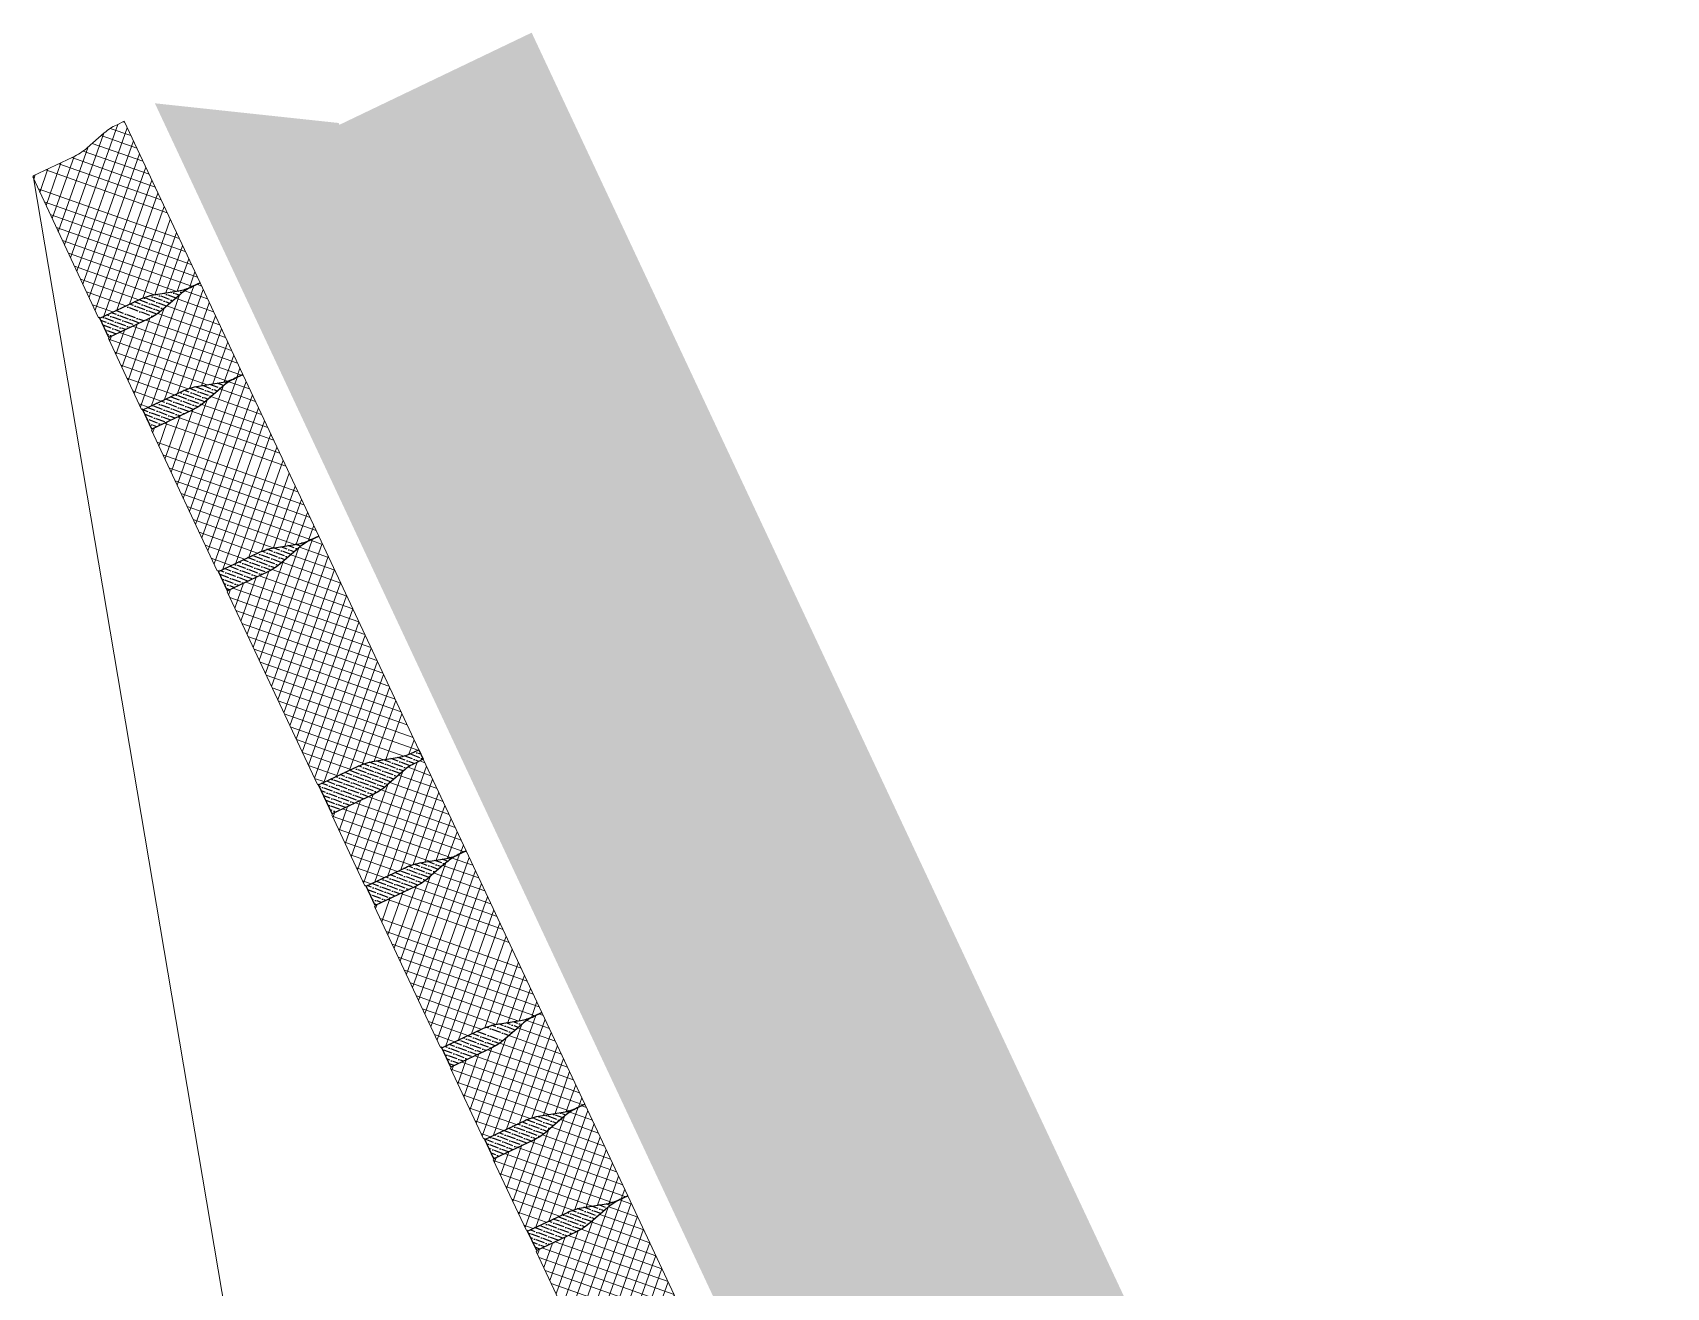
# Model space of a CAD drawing. Header units: metres. Extents: x 678805 to 1359287, y 2747329 to 5497370.
# Drawn here: x 679487.614 to 679489.146, y 2747427.622 to 2747428.8 of the extents above; entities that cross this region are included whole.
import ezdxf

# ---------------------------------------------------------------- set-up
doc = ezdxf.new("R2010")
doc.units = ezdxf.units.M
doc.layers.add('02-L-Waterfeatures 01', color=7, linetype='Continuous', true_color=0x4da6ff)
doc.layers.add('XREF_MON_WATERFEATURE$0$EIT_3 TR sorra', color=7, linetype='Continuous', true_color=0xd8ceb0)
doc.layers.add('XREF_MON_WATERFEATURE$0$-aux', color=50, linetype='Continuous', plot=False)
doc.layers.add('XREF_MON_WATERFEATURE$0$02-L-projecció 2', color=7, linetype='Continuous', lineweight=5, true_color=0x636363)
doc.layers.add('XREF_MON_WATERFEATURE$0$3-TR tot_u', color=7, linetype='Continuous', lineweight=5, true_color=0x787878)
for name, color, linetype, lineweight in [('XREF_MON_WATERFEATURE$0$02-L-seccionat', 6, 'Continuous', 5), ('XREF_MON_WATERFEATURE$0$3-TR Formigó', 252, 'Continuous', 0), ('XREF_MON_WATERFEATURE$0$3-TR Tot-u', 37, 'Continuous', 0)]:
    doc.layers.add(name, color=color, linetype=linetype, lineweight=lineweight)
pattern_1 = [(43.98579928964266, (44.02144835051149, -23.48190823337063), (0.001927275125572215, 0.006603891924043957), [0.008532812500000068, -0.001706562500000014, 0, -0.001706562500000014])]

# ---------------------------------------------------------------- blocks, each defined once
blk = doc.blocks.new('XREF_MON_WATERFEATURE$0$Font')
at = {"layer": 'XREF_MON_WATERFEATURE$0$3-TR Formigó'}
h = blk.add_hatch(dxfattribs=at)
h.set_pattern_fill('ANSI37', color=256, scale=0.002999999999999998, angle=-18.27580023555105, style=0)
h.set_pattern_definition([(45.00024237466998, (-36.21311364881694, 26.42649158556014), (-0.00673522058219375, 0.00673516359928945), []), (135.0002423746699, (-36.21311364881694, 26.42649158556014), (-0.00673516359928945, -0.00673522058219375), [])])
edge = h.paths.add_edge_path()
edge.add_line((7.34102054592222, -4.737128460546955), (7.341084415558726, -4.72893293085508))
edge.add_arc((7.292668329551816, -4.728555617388338), 0.04841755533427274, 359.5534951418729, 375.5525142682619)
edge.add_line((7.339313081931323, -4.715573830995709), (7.33352824440226, -4.694788383785635))
edge.add_arc((7.388580493628979, -4.67946669459343), 0.05714459188196982, 179.5534922650938, 195.5525113913763, ccw=False)
edge.add_line((7.331437637098134, -4.6790213692002), (7.331758121494204, -4.637897343374789))
edge.add_line((7.331758121959865, -4.637897343607619), (7.330960939638317, -4.637891131686047))
edge.add_line((7.330960939638317, -4.637891131453216), (7.330967518035322, -4.637047081720084))
edge.add_line((7.330967517569661, -4.637047081720084), (7.131402128376067, -4.635491841938347))
edge.add_line((7.131402129307389, -4.635491841938347), (7.131395550444722, -4.636335892602801))
edge.add_line((7.131395549979061, -4.636335892602801), (7.130598369985819, -4.6363296774216))
edge.add_line((7.130598369520158, -4.6363296774216), (7.130277884658426, -4.677453704178333))
edge.add_arc((7.073135022073984, -4.677008385304362), 0.05714459781178616, 343.55447923422247, 359.553498360505, ccw=False)
edge.add_line((7.12794179841876, -4.693186222575605), (7.121833716519177, -4.713878990616649))
edge.add_arc((7.168270470574498, -4.727586168330163), 0.04841754739787506, 163.5544803788848, 179.5534995052736)
edge.add_line((7.119854392949492, -4.727208858821541), (7.119790523778647, -4.735404389444739))
edge.add_line((7.119790523778647, -4.735404389444739), (7.341020544990897, -4.737128460314125))
h = blk.add_hatch(dxfattribs=at)
h.set_pattern_fill('ANSI37', color=256, scale=0.002999999999999998, angle=-18.27580023555105, style=0)
h.set_pattern_definition([(45.00024237466998, (-35.79196347109973, 26.42321657715365), (-0.00673522058219375, 0.00673516359928945), []), (135.0002423746699, (-35.79196347109973, 26.42321657715365), (-0.00673516359928945, -0.00673522058219375), [])])
edge = h.paths.add_edge_path()
edge.add_line((7.435980745591223, -4.737868496682495), (7.43604461569339, -4.729672966524959))
edge.add_arc((7.387628521770239, -4.729295655386522), 0.04841756406681363, 359.5534977660194, 375.5525168924083)
edge.add_line((7.434273282065988, -4.71631386433728), (7.428488444536924, -4.695528418058529))
edge.add_arc((7.483540694694966, -4.680206728167832), 0.05714459188196982, 179.5534922650938, 195.5525113913763, ccw=False)
edge.add_line((7.426397838164121, -4.679761403240263), (7.42671832209453, -4.638637379277498))
edge.add_line((7.42671832209453, -4.638637379277498), (7.425921140704304, -4.638631165958941))
edge.add_line((7.425921140238643, -4.638631165958941), (7.42592771910131, -4.637787114828825))
edge.add_line((7.425927718635648, -4.637787114828825), (7.352632149588317, -4.637215914670378))
edge.add_line((7.352632150519639, -4.637215915136039), (7.352625572122633, -4.638059966266155))
edge.add_line((7.352625571656972, -4.638059965800494), (7.351828390732408, -4.638053748756647))
edge.add_line((7.351828390266746, -4.638053748756647), (7.351507905870676, -4.679177777376026))
edge.add_arc((7.294365055859089, -4.678732458502054), 0.05714458598165183, 343.55447916882184, 359.55349829510425, ccw=False)
edge.add_line((7.349171819165349, -4.694910292513669), (7.343063737265766, -4.715603061951697))
edge.add_arc((7.389500495512038, -4.729310245253146), 0.04841755144490697, 163.5544750853557, 179.5534942117447)
edge.add_line((7.34108441369608, -4.728932931087911), (7.341020545456558, -4.737128460314125))
edge.add_line((7.34102054592222, -4.737128460546955), (7.435980746522546, -4.737868496449664))
h = blk.add_hatch(dxfattribs=at)
h.set_pattern_fill('ANSI37', color=256, scale=0.002999999999999998, angle=-18.27580023555105, style=0)
h.set_pattern_definition([(45.00024237466998, (-35.69700327143073, 26.42247654125094), (-0.00673522058219375, 0.00673516359928945), []), (135.0002423746699, (-35.69700327143073, 26.42247654125094), (-0.00673516359928945, -0.00673522058219375), [])])
edge = h.paths.add_edge_path()
edge.add_line((7.530940945260227, -4.738608531653881), (7.531004815828055, -4.730413001962006))
edge.add_arc((7.482588721439242, -4.730035689193755), 0.04841756550544397, 359.5534955431151, 375.5525146695041)
edge.add_line((7.529233482666314, -4.717053899774328), (7.523448644671589, -4.6962684544269))
edge.add_arc((7.578500892035663, -4.680946763139218), 0.05714459044333953, 179.5534941485198, 195.5525132748022, ccw=False)
edge.add_line((7.521358037367463, -4.680501440074295), (7.521678521297872, -4.639377414714545))
edge.add_line((7.521678520832211, -4.639377414714545), (7.520881339907646, -4.639371201395988))
edge.add_line((7.520881340838969, -4.63937120186165), (7.520887919235975, -4.638527151197195))
edge.add_line((7.520887918770313, -4.638527150731534), (7.447592350188643, -4.637955949176103))
edge.add_line((7.447592350654304, -4.637955949176103), (7.447585772257298, -4.638800000306219))
edge.add_line((7.447585771325976, -4.638800000306219), (7.44678858993575, -4.638793784659356))
edge.add_line((7.446788590867072, -4.638793784659356), (7.446468106936663, -4.679917813744396))
edge.add_arc((7.389325260184705, -4.679472494404763), 0.05714458101690897, 343.5544784296674, 359.5534975559499, ccw=False)
edge.add_line((7.444132019765675, -4.695650327717885), (7.438023937866092, -4.716343097621575))
edge.add_arc((7.484460695646703, -4.730050280690193), 0.04841755144490697, 163.5544750853557, 179.5534942117447)
edge.add_line((7.436044613830745, -4.729672966524959), (7.435980746056885, -4.737868496216834))
edge.add_line((7.435980745591223, -4.737868496682495), (7.530940945260227, -4.738608532119542))
h = blk.add_hatch(dxfattribs=at)
h.set_pattern_fill('ANSI37', color=256, scale=0.002999999999999998, angle=-18.27580023555105, style=0)
h.set_pattern_definition([(45.00024237466998, (-35.43455702159554, 26.42042769864202), (-0.00673522058219375, 0.00673516359928945), []), (135.0002423746699, (-35.43455702159554, 26.42042769864202), (-0.00673516359928945, -0.00673522058219375), [])])
edge = h.paths.add_edge_path()
edge.add_line((7.698427022900432, -4.739913773024455), (7.698490890208632, -4.731718242866918))
edge.add_arc((7.650074799545109, -4.731340921949595), 0.0484175610887957, 359.5534862502583, 375.5525053766474)
edge.add_line((7.696719559375197, -4.718359141144902), (7.690934721147642, -4.697573694866151))
edge.add_arc((7.745986965019256, -4.682252005208284), 0.05714458701629668, 179.5534937580424, 195.5525128843249, ccw=False)
edge.add_line((7.688844113610685, -4.681806681677699), (7.689164597541094, -4.640682655852288))
edge.add_line((7.689164598006755, -4.640682655852288), (7.688367416616529, -4.640676441602409))
edge.add_line((7.688367416616529, -4.640676441602409), (7.688373994547874, -4.639832391869277))
edge.add_line((7.688373994547874, -4.639832391869277), (7.542552551720291, -4.638695986010134))
edge.add_line((7.54255255125463, -4.638695986010134), (7.542545974720269, -4.639540039468557))
edge.add_line((7.542545974254608, -4.639540039468557), (7.541748792864382, -4.639533821493387))
edge.add_line((7.541748793330044, -4.639533821260557), (7.541428308002651, -4.680657849414274))
edge.add_arc((7.484285455197096, -4.680212531238794), 0.05714458763656582, 343.55447941520646, 359.553498541489, ccw=False)
edge.add_line((7.539092221762985, -4.696390365250409), (7.532984140794724, -4.717083133291453))
edge.add_arc((7.579420897178352, -4.730790317989886), 0.04841755169064162, 163.5544731269835, 179.5534922533725)
edge.add_line((7.531004815362394, -4.730413002427667), (7.530940945725888, -4.738608532119542))
edge.add_line((7.530940945725888, -4.738608532119542), (7.698427022434771, -4.739913772791624))
h = blk.add_hatch(dxfattribs=at)
h.set_pattern_fill('ANSI37', color=256, scale=0.002999999999999998, angle=-18.27580023555105, style=0)
h.set_pattern_definition([(45.00024237466998, (-35.43455704813823, 26.42042413121089), (-0.00673522058219375, 0.00673516359928945), []), (135.0002423746699, (-35.43455704813823, 26.42042413121089), (-0.00673516359928945, -0.00673522058219375), [])])
edge = h.paths.add_edge_path()
edge.add_line((7.793387169018388, -4.740660942159593), (7.793451039586216, -4.732465411536396))
edge.add_arc((7.745034944731742, -4.732088100165129), 0.04841756572535646, 359.553497505782, 375.552516632171)
edge.add_line((7.791679705027491, -4.719106309115887), (7.785894867032766, -4.69832086423412))
edge.add_arc((7.840947119519114, -4.682999176438898), 0.05714459332060126, 179.5534903816688, 195.5525095079512, ccw=False)
edge.add_line((7.783804261125624, -4.682553849183023), (7.784124745056033, -4.641429825220257))
edge.add_line((7.784124745056033, -4.641429825220257), (7.783327563200146, -4.641423611436039))
edge.add_line((7.783327562734485, -4.641423611436039), (7.783334141597152, -4.640579560771585))
edge.add_line((7.783334142062813, -4.640579560771585), (7.710038573481143, -4.640008359216154))
edge.add_line((7.710038573015481, -4.640008359216154), (7.710031994618475, -4.64085241034627))
edge.add_line((7.710031995084137, -4.64085241034627), (7.70923481322825, -4.640846195165068))
edge.add_line((7.70923481322825, -4.640846195165068), (7.708914329297841, -4.681970223318785))
edge.add_arc((7.651771478354931, -4.681524904444814), 0.05714458598165183, 343.55447916882184, 359.55349829510425, ccw=False)
edge.add_line((7.706578242592514, -4.697702738689259), (7.70047016069293, -4.718395507195964))
edge.add_arc((7.746906919404864, -4.732102690264583), 0.04841755309982181, 163.5544753761505, 179.5534945025393)
edge.add_line((7.698490837123245, -4.73172537679784), (7.698426969815046, -4.739920906955376))
edge.add_line((7.698426969815046, -4.739920906722546), (7.793387169484049, -4.740660942159593))
h = blk.add_hatch(dxfattribs=at)
h.set_pattern_fill('ANSI37', color=256, scale=0.002999999999999998, angle=-18.27580023555105, style=0)
h.set_pattern_definition([(45.00024237466998, (-35.52951727900654, 26.42116059968248), (-0.00673522058219375, 0.00673516359928945), []), (135.0002423746699, (-35.52951727900654, 26.42116059968248), (-0.00673516359928945, -0.00673522058219375), [])])
edge = h.paths.add_edge_path()
edge.add_line((8.024616915732622, -4.742459448752925), (8.024680785136297, -4.734263919526711))
edge.add_arc((7.976264694705606, -4.733886605594307), 0.04841756030990212, 359.553494361161, 375.55251348755)
edge.add_line((8.022909451276064, -4.720904818736017), (8.017124614212662, -4.700119371525943))
edge.add_arc((8.072176865767688, -4.684797680005431), 0.05714459376042608, 179.5534937075313, 195.5525128338137, ccw=False)
edge.add_line((8.015034006908536, -4.684352356474847), (8.015354491304606, -4.643228331580758))
edge.add_line((8.015354491770267, -4.643228331813589), (8.014557309448719, -4.643222119426355))
edge.add_line((8.014557308983058, -4.643222119193524), (8.014563886914402, -4.642378069460392))
edge.add_line((8.014563886914402, -4.642378069460392), (7.814998498186469, -4.640822831075639))
edge.add_line((7.814998498186469, -4.640822831075639), (7.814991919323802, -4.641666881740093))
edge.add_line((7.814991919323802, -4.641666881740093), (7.81419473933056, -4.641660665627569))
edge.add_line((7.814194740261883, -4.641660665627569), (7.813874255865812, -4.682784692849964))
edge.add_arc((7.756731394212693, -4.682339373743162), 0.05714459615687216, 343.55447898783785, 359.5534981141203, ccw=False)
edge.add_line((7.811538167763501, -4.698517210781574), (7.805430085863918, -4.719209977425635))
edge.add_arc((7.851866848766804, -4.73291715956293), 0.04841755616391521, 163.5544779161114, 179.5534970425004)
edge.add_line((7.803450762294233, -4.732539847958833), (7.803386894054711, -4.740735377185047))
edge.add_line((7.803386894986033, -4.740735377185047), (8.024616915965453, -4.742459448985755))
h = blk.add_hatch(dxfattribs=at)
h.set_pattern_fill('ANSI37', color=256, scale=0.002999999999999998, angle=-18.27580023555105, style=0)
h.set_pattern_definition([(45.00024237466998, (-34.9408810515888, 26.4165767817758), (-0.00673522058219375, 0.00673516359928945), []), (135.0002423746699, (-34.9408810515888, 26.4165767817758), (-0.00673516359928945, -0.00673522058219375), [])])
edge = h.paths.add_edge_path()
edge.add_line((8.192102991975844, -4.743764690123498), (8.192166859284043, -4.735569160897285))
edge.add_arc((8.143750767689198, -4.735191837418824), 0.04841756241747122, 359.5534830460217, 375.5525021724105)
edge.add_line((8.190395528450608, -4.722210058942437), (8.184610690223053, -4.701424612198025))
edge.add_arc((8.239662938285619, -4.686102921376005), 0.05714459044333867, 179.5534941485198, 195.5525132748025, ccw=False)
edge.add_line((8.182520083617419, -4.685657598311082), (8.182840567082167, -4.64453357248567))
edge.add_line((8.182840566150844, -4.64453357225284), (8.18204338522628, -4.644527358468622))
edge.add_line((8.18204338569194, -4.644527358468622), (8.182049963623285, -4.643683309201151))
edge.add_line((8.182049963623285, -4.643683309666812), (8.036228520330042, -4.64254690380767))
edge.add_line((8.036228520795703, -4.642546903342009), (8.036221944727004, -4.643390955869108))
edge.add_line((8.036221943795681, -4.643390955869108), (8.035424761939794, -4.6433847383596))
edge.add_line((8.035424761939794, -4.6433847383596), (8.035104278009385, -4.68450876744464))
edge.add_arc((7.977961425669491, -4.68406344531104), 0.05714458812803511, 343.55447609662053, 359.5534952229031, ccw=False)
edge.add_line((8.032768191304058, -4.700241283280775), (8.026660110335797, -4.720934050856158))
edge.add_arc((8.073096866253763, -4.734641237184405), 0.04841755193637744, 163.5544711686106, 179.5534902949994)
edge.add_line((8.024680784437805, -4.734263920225203), (8.02461691503413, -4.742459449451417))
edge.add_line((8.024616915732622, -4.742459448752925), (8.192102992208675, -4.743764689890668))
h = blk.add_hatch(dxfattribs=at)
h.set_pattern_fill('ANSI37', color=256, scale=0.002999999999999998, angle=-18.27580023555105, style=0)
h.set_pattern_definition([(45.00024237466998, (-34.9408810781315, 26.41657321481034), (-0.00673522058219375, 0.00673516359928945), []), (135.0002423746699, (-34.9408810781315, 26.41657321481034), (-0.00673516359928945, -0.00673522058219375), [])])
edge = h.paths.add_edge_path()
edge.add_line((8.287063137162477, -4.744511859491467), (8.287127008195966, -4.736316329333931))
edge.add_arc((8.238710913341492, -4.735939018195495), 0.04841756572535735, 359.553497505782, 375.5525166321707)
edge.add_line((8.285355675034225, -4.722957226913422), (8.279570837505162, -4.702171781565994))
edge.add_arc((8.334623086731881, -4.686850090511143), 0.05714459210188237, 179.5534939280255, 195.5525130543081, ccw=False)
edge.add_line((8.277480229269713, -4.686404766980559), (8.277800713665783, -4.64528074208647))
edge.add_line((8.277800713665783, -4.64528074208647), (8.277003532741219, -4.645274528767914))
edge.add_line((8.277003533672541, -4.645274529233575), (8.277010112069547, -4.64443047856912))
edge.add_line((8.277010111138225, -4.644430478103459), (8.203714542556554, -4.643859277479351))
edge.add_line((8.203714543022215, -4.643859277479351), (8.20370796509087, -4.644703327678144))
edge.add_line((8.20370796462521, -4.644703327678144), (8.202910782303661, -4.644697111099958))
edge.add_line((8.202910782303661, -4.644697111099958), (8.202590298838913, -4.68582114065066))
edge.add_arc((8.145447447896004, -4.685375820146874), 0.05714458622738645, 343.55447750952925, 359.5534966358117, ccw=False)
edge.add_line((8.200254212133586, -4.701553655788302), (8.194146130699664, -4.722246424295008))
edge.add_arc((8.240582889411598, -4.735953608062118), 0.04841755309982096, 163.5544753761502, 179.5534945025393)
edge.add_line((8.19216680712998, -4.735576294129714), (8.192102938890457, -4.743771823821589))
edge.add_line((8.192102938890457, -4.74377182405442), (8.2870631380938, -4.744511859957129))
h = blk.add_hatch(dxfattribs=at)
h.set_pattern_fill('ANSI37', color=256, scale=0.002999999999999998, angle=-18.27580023555105, style=0)
h.set_pattern_definition([(45.00024237466998, (-34.67843482922763, 26.41452437266707), (-0.00673522058219375, 0.00673516359928945), []), (135.0002423746699, (-34.67843482922763, 26.41452437266707), (-0.00673516359928945, -0.00673522058219375), [])])
edge = h.paths.add_edge_path()
edge.add_line((8.454549214802682, -4.745817100163549), (8.454613083042204, -4.737621570006013))
edge.add_arc((8.40619699191302, -4.737244251184165), 0.04841756130870793, 359.5534882129245, 375.5525073393135)
edge.add_line((8.452841750811785, -4.724262468516827), (8.447056913282722, -4.703477022238076))
edge.add_arc((8.502109160646796, -4.688155331648886), 0.05714458878479668, 179.5534943690141, 195.5525134952964, ccw=False)
edge.add_line((8.444966305978596, -4.687710008583963), (8.445286789443344, -4.646585982758552))
edge.add_line((8.445286789443344, -4.646585982758552), (8.444489608053118, -4.646579768974334))
edge.add_line((8.444489608053118, -4.646579768974334), (8.444496185984462, -4.645735718775541))
edge.add_line((8.444496186450124, -4.645735719008371), (8.29867474315688, -4.644599313149229))
edge.add_line((8.298674743622541, -4.644599313149229), (8.29866816708818, -4.645443367073312))
edge.add_line((8.29866816662252, -4.645443366840482), (8.297870985232294, -4.645437148865312))
edge.add_line((8.297870985232294, -4.645437148865312), (8.297550500836223, -4.686561177950352))
edge.add_arc((8.240407650824636, -4.686115857213736), 0.05714458457247158, 343.55447726314424, 359.55349638942687, ccw=False)
edge.add_line((8.295214413665235, -4.702293692855164), (8.289106332696974, -4.722986460430548))
edge.add_arc((8.335543089080602, -4.736693646758795), 0.04841755193637744, 163.5544711686106, 179.5534902949994)
edge.add_line((8.287127007730305, -4.736316329566762), (8.2870631380938, -4.744511859258637))
edge.add_line((8.28706313855946, -4.744511859025806), (8.454549215268344, -4.745817100163549))
at = {"layer": 'XREF_MON_WATERFEATURE$0$3-TR Tot-u'}
h = blk.add_hatch(dxfattribs=at)
h.set_pattern_fill('EARTH', color=256, scale=0.005, angle=-84.07414778341365)
h.set_pattern_definition([(275.9258522165863, (2.229286105837673, -5.917636996600777), (0.0348582512672567, -0.02830242601949161), [0.03175, -0.03175]), (275.9258522165863, (2.24112873384729, -5.916407779790461), (0.0348582512672567, -0.02830242601949161), [0.03175, -0.03175]), (275.9258522165863, (2.252971360925585, -5.915178562514484), (0.0348582512672567, -0.02830242601949161), [0.03175, -0.03175]), (5.925852216586342, (2.257328641135246, -5.918716365937144), (0.02830242601949161, 0.0348582512672567), [0.03174999999999993, -0.03174999999999993]), (5.925852216586342, (2.258557858876884, -5.930558992549777), (0.02830242601949161, 0.0348582512672567), [0.03174999999999993, -0.03174999999999993]), (5.925852216586342, (2.259787076618522, -5.942401619628072), (0.02830242601949161, 0.0348582512672567), [0.03174999999999993, -0.03174999999999993])])
h.paths.add_polyline_path([(5.777410773560405, -4.906426052562892), (5.855858366005123, -5.107042916119099), (8.364654720760882, -5.126576679293066), (8.364486959762871, -4.926569310948253)])
at = {"layer": 'XREF_MON_WATERFEATURE$0$3-TR tot_u'}
h = blk.add_hatch(dxfattribs=at)
h.set_pattern_fill('AR-CONC', color=256, scale=0.0002499999999999999, angle=90.27678088148771)
h.set_pattern_definition([(158.5528234917086, (-28.39607085613534, 26.36567116249353), (-0.01071414020342541, 0.04444703537654501), [0.004762499999999991, -0.05238749999999992]), (103.5528234917086, (-28.39607085613534, 26.36567116249353), (-0.0424785118228859, -0.02355052202106896), [0.003809999999999995, -0.04191014604249993]), (209.0042681917086, (-28.39696369878948, 26.369375070557), (-0.05319265014227479, 0.02089651386104), [0.004047502199999997, -0.04452256114999997]), (154.7370234917087, (-28.40811084536836, 26.36163029191084), (-0.0115985479611795, 0.0675920588494293), [0.007143749999999995, -0.07858124999999994]), (205.1883811017086, (-28.40907739615068, 26.36726295552216), (-0.07752613342466964, 0.03658516449474113), [0.006071255784999987, -0.0667839020399998]), (99.73697466170866, (-28.40811084536836, 26.36163029191084), (-0.07752613342285257, 0.03658516449890413), [0.005714991767499994, -0.06286493297999991]), (129.5528234917087, (-28.40712128439918, 26.36866050423123), (0.01217751511727385, 0.04406843003305411), [0.004762499999999994, -0.05238749999999993]), (74.55282349170876, (-28.40712128439918, 26.36866050423123), (-0.04856998646426808, -3.622266292562654e-06), [0.003809999999999997, -0.04190999999999996]), (180.0042684917086, (-28.40610649064183, 26.37233287328854), (-0.03639247154542002, 0.04406480761101686), [0.004047502199999996, -0.04452248439999996]), (146.0528234917087, (-28.39607085613534, 26.36567116249353), (-0.02028587552937648, -0.005993882991153911), [0, -0.04140199999999996, 0, -0.04254499999999996, 0, -0.04206874999999996]), (116.0528234917087, (-28.39607085613534, 26.36567116249353), (-0.02905871588295597, 0.007867938773188424), [0, -0.02425699999999999, 0, -0.04044949999999999, 0, -0.01603375]), (76.05282349170872, (-28.39156528469175, 26.35224657296203), (-0.009427757665199567, 0.03259170348027654), [0, -0.01587499999999997, 0, -0.04952999999999994, 0, -0.06572249999999988]), (66.05282349170874, (-28.38954484928399, 26.34622657857835), (-0.01780916575078069, 0.03308521069577341), [0, -0.02063749999999997, 0, -0.03289299999999995, 0, -0.04667249999999994])])
h.paths.add_polyline_path([(5.777410773560405, -4.906426052562892), (8.366363969631493, -4.926583925727755), (8.457392164506018, -4.779028350953013), (5.718575078528374, -4.755963404197246)])
at = {"layer": 'XREF_MON_WATERFEATURE$0$EIT_3 TR sorra'}
h = blk.add_hatch(dxfattribs=at)
h.set_pattern_fill('ANSI36', color=256, scale=0.001075000000000009, angle=-1.014200710357327, style=0, double=1)
h.set_pattern_definition(pattern_1)
edge = h.paths.add_edge_path()
edge.add_line((7.341020546853542, -4.737128459382802), (7.34108441369608, -4.728932930156589))
edge.add_arc((7.292668326292187, -4.72855561831966), 0.04841755721356115, 359.5534968444409, 375.5525159705528)
edge.add_line((7.339313080068678, -4.715573830064386), (7.333528244867921, -4.694788378663361))
edge.add_arc((7.388580492231995, -4.679466687841341), 0.05714459044356667, 179.5534941485519, 195.5525132747703, ccw=False)
edge.add_line((7.331437637098134, -4.679021364543587), (7.331758149433881, -4.637893844861537))
edge.add_line((7.331758149433881, -4.637893845094368), (7.351828419137746, -4.638050254667178))
edge.add_line((7.351828418672085, -4.638050254434347), (7.351507905405015, -4.679177776910365))
edge.add_arc((7.294365053996444, -4.678732454776764), 0.05714458647302065, 343.5544758502219, 359.55349497653265, ccw=False)
edge.add_line((7.349171818234026, -4.694910292048007), (7.343063737731427, -4.715603060089052))
edge.add_arc((7.389500492252409, -4.729310248047113), 0.04841755052772637, 163.5544689195318, 179.5534880457448)
edge.add_line((7.341084411833435, -4.728932928759605), (7.341020544990897, -4.737128460314125))
h = blk.add_hatch(dxfattribs=at)
h.set_pattern_fill('ANSI36', color=256, scale=0.001075000000000009, angle=-1.014200710357327, style=0, double=1)
h.set_pattern_definition(pattern_1)
edge = h.paths.add_edge_path()
edge.add_line((7.435980746522546, -4.73786849481985), (7.436044612899423, -4.729672965127975))
edge.add_arc((7.387628531549126, -4.729295652359724), 0.0484175520180193, 359.5534956624856, 375.5525147885976)
edge.add_line((7.434273279737681, -4.716313866432756), (7.428488444071263, -4.69552841456607))
edge.add_arc((7.483540695160627, -4.680206723045558), 0.05714459376065322, 179.5534937075634, 195.5525128337817, ccw=False)
edge.add_line((7.426397836767137, -4.679761399980634), (7.426718348637223, -4.638633879832923))
edge.add_line((7.426718349568546, -4.638633879832923), (7.446788619272411, -4.638790289405733))
edge.add_line((7.446788618341088, -4.638790288940072), (7.446468105074018, -4.679917812347412))
edge.add_arc((7.389325256459415, -4.679472491610795), 0.0571445845723711, 343.55447726313025, 359.5534963894412, ccw=False)
edge.add_line((7.444132018368691, -4.695650327019393), (7.43802393740043, -4.716343095060438))
edge.add_arc((7.484460691921413, -4.730050282552838), 0.04841755052772637, 163.5544689195318, 179.5534880457448)
edge.add_line((7.4360446119681, -4.729672963730991), (7.435980746056885, -4.737868496682495))
h = blk.add_hatch(dxfattribs=at)
h.set_pattern_fill('ANSI36', color=256, scale=0.001075000000000009, angle=-1.014200710357327, style=0, double=1)
h.set_pattern_definition(pattern_1)
edge = h.paths.add_edge_path()
edge.add_line((7.530940946657211, -4.738608530256897), (7.531004813499749, -4.730413000565022))
edge.add_arc((7.482588722836226, -4.730035686399788), 0.04841756196927807, 359.5534941010618, 375.5525132271737)
edge.add_line((7.529233480803668, -4.717053899075836), (7.523448644671589, -4.696268448140472))
edge.add_arc((7.578500889707357, -4.680946761276573), 0.05714458668665526, 179.5534912636775, 195.552510389896, ccw=False)
edge.add_line((7.521358038298786, -4.680501435184851), (7.521678549703211, -4.639373914571479))
edge.add_line((7.521678549237549, -4.639373914338648), (7.541748819407076, -4.63953032437712))
edge.add_line((7.541748819407076, -4.63953032437712), (7.541428305674344, -4.680657846853137))
edge.add_arc((7.484285452868789, -4.680212526582181), 0.05714458788219996, 343.5544777559, 359.5534968822109, ccw=False)
edge.add_line((7.539092218503356, -4.696390362456441), (7.532984137535095, -4.71708312863484))
edge.add_arc((7.579420894384384, -4.730790315195918), 0.04841755193690642, 163.5544711686989, 179.5534902949117)
edge.add_line((7.531004812568426, -4.730412997771055), (7.530940945725888, -4.738608530722558))
h = blk.add_hatch(dxfattribs=at)
h.set_pattern_fill('ANSI36', color=256, scale=0.001075000000000009, angle=-1.014200710357327, style=0, double=1)
h.set_pattern_definition(pattern_1)
edge = h.paths.add_edge_path()
edge.add_line((7.698426995892078, -4.739917339524254), (7.698490864597261, -4.731721809832379))
edge.add_arc((7.650074777659029, -4.731344494968653), 0.04841755677373626, 359.5534929191074, 375.5525120452193)
edge.add_line((7.696719532366842, -4.718362709507346), (7.690934696234763, -4.697577258571982))
edge.add_arc((7.74598694825545, -4.682255565421656), 0.05714459563910843, 179.5534951499999, 195.5525142762183, ccw=False)
edge.add_line((7.688844087999314, -4.681810242822394), (7.689164600335062, -4.640682723140344))
edge.add_line((7.6891645998694, -4.640682723373175), (7.709234869573265, -4.640839136205614))
edge.add_line((7.709234870038927, -4.640839136205614), (7.708914357237518, -4.681966655887663))
edge.add_arc((7.65177149605006, -4.681521331658587), 0.0571445968939757, 343.5544740099462, 359.553493136257, ccw=False)
edge.add_line((7.706578268669546, -4.697699174052104), (7.700470188632607, -4.718391940230504))
edge.add_arc((7.746906939893961, -4.732099127490073), 0.04841754721789845, 163.5544683379424, 179.5534874641552)
edge.add_line((7.698490863200277, -4.731721807736903), (7.698426995892078, -4.739917338825762))
h = blk.add_hatch(dxfattribs=at)
h.set_pattern_fill('ANSI36', color=256, scale=0.001075000000000009, angle=-1.014200710357327, style=0, double=1)
h.set_pattern_definition(pattern_1)
edge = h.paths.add_edge_path()
edge.add_line((7.803386866115034, -4.740738870576024), (7.793387172743678, -4.740660942159593))
edge.add_line((7.793387172278017, -4.740660942159593), (7.793451039120555, -4.732465412002057))
edge.add_arc((7.745034956373274, -4.732088097603992), 0.04841755345664969, 359.5534934395819, 375.5525125656939)
edge.add_line((7.791679706424475, -4.719106312841177), (7.785894869361073, -4.698320862837136))
edge.add_arc((7.840947117190808, -4.682999172015116), 0.05714459044356667, 179.5534941485519, 195.5525132747703, ccw=False)
edge.add_line((7.783804262522608, -4.682553848717362), (7.784124774392694, -4.641426326707006))
edge.add_line((7.784124774392694, -4.641426326707006), (7.814194740727544, -4.641660665161908))
edge.add_line((7.814194740261883, -4.641660665394738), (7.813874226529151, -4.682788188802078))
edge.add_arc((7.756731376051903, -4.682342869695276), 0.05714458598155136, 343.55447916880786, 359.5534982951186, ccw=False)
edge.add_line((7.811538139358163, -4.69852070370689), (7.805430058855563, -4.719213470816612))
edge.add_arc((7.851866812910885, -4.732920655049384), 0.04841754838134289, 163.5544725454817, 179.5534916716946)
edge.add_line((7.803450734820217, -4.732543339021504), (7.803386865649372, -4.740738870576024))
edge.add_line((7.803386866115034, -4.740738870576024), (7.793387172743678, -4.740660942159593))
h = blk.add_hatch(dxfattribs=at)
h.set_pattern_fill('ANSI36', color=256, scale=0.001075000000000009, angle=-1.014200710357327, style=0, double=1)
h.set_pattern_definition(pattern_1)
edge = h.paths.add_edge_path()
edge.add_line((8.024616916198283, -4.742459449218586), (8.024680783040822, -4.73426391906105))
edge.add_arc((7.97626469284296, -4.733886604895815), 0.04841756031073524, 359.553494361299, 375.5525134874109)
edge.add_line((8.02290944987908, -4.720904817571864), (8.017124614678323, -4.700119367102161))
edge.add_arc((8.072176860179752, -4.684797674883157), 0.05714458900493621, 179.553496031977, 195.5525151581954, ccw=False)
edge.add_line((8.015034006442875, -4.684352353680879), (8.01535451831296, -4.643224832136184))
edge.add_line((8.015354518778622, -4.643224832136184), (8.035424788482487, -4.643381242174655))
edge.add_line((8.035424788482487, -4.643381242174655), (8.035104275215417, -4.684508766047657))
edge.add_arc((7.977961425669491, -4.68406344531104), 0.0571445845723711, 343.55447726313025, 359.5534963894412, ccw=False)
edge.add_line((8.032768188044429, -4.700241280719638), (8.02666010754183, -4.720934047363698))
edge.add_arc((8.073096860665828, -4.734641234856099), 0.04841754887281242, 163.5544686287371, 179.55348775495)
edge.add_line((8.024680782109499, -4.734263915801421), (8.02461691526696, -4.742459449684247))
h = blk.add_hatch(dxfattribs=at)
h.set_pattern_fill('ANSI36', color=256, scale=0.001075000000000009, angle=-1.014200710357327, style=0, double=1)
h.set_pattern_definition(pattern_1)
edge = h.paths.add_edge_path()
edge.add_line((8.19210296496749, -4.743768256623298), (8.192166833672673, -4.7355727260001))
edge.add_arc((8.143750752322376, -4.73519541323185), 0.04841755201801842, 359.5534956624856, 375.552514788598)
edge.add_line((8.190395501442254, -4.722213627770543), (8.184610665775836, -4.701428175903857))
edge.add_arc((8.239662914536893, -4.6861064825207), 0.05714459232202188, 179.5534955909884, 195.552514717207, ccw=False)
edge.add_line((8.182520058006048, -4.68566116085276), (8.182840570341796, -4.644533640239388))
edge.add_line((8.182840569410473, -4.644533640705049), (8.202910838648677, -4.644690053537488))
edge.add_line((8.20291083958, -4.644690053071827), (8.202590327244252, -4.685817572753876))
edge.add_arc((8.145447465125471, -4.685372248757631), 0.05714459689397482, 343.554474009946, 359.553493136257, ccw=False)
edge.add_line((8.20025423867628, -4.701550090685487), (8.194146158639342, -4.722242857795209))
edge.add_arc((8.240582905709743, -4.735950046684593), 0.04841754415380481, 163.5544657979791, 179.5534849241919)
edge.add_line((8.192166832275689, -4.735572724603117), (8.19210296496749, -4.743768256623298))
h = blk.add_hatch(dxfattribs=at)
h.set_pattern_fill('ANSI36', color=256, scale=0.001075000000000009, angle=-1.014200710357327, style=0, double=1)
h.set_pattern_definition(pattern_1)
edge = h.paths.add_edge_path()
edge.add_line((8.287063112016767, -4.744515425059944), (8.28712698072195, -4.736319894902408))
edge.add_arc((8.238710897043347, -4.735942582134157), 0.04841755367656213, 359.5534954022482, 375.5525145283604)
edge.add_line((8.285355647560209, -4.722960795741528), (8.279570811893791, -4.702175344806165))
edge.add_arc((8.334623062051833, -4.686853650026023), 0.057144594200478, 179.5534970334249, 195.5525161596433, ccw=False)
edge.add_line((8.277480203192681, -4.686408329987898), (8.27780071599409, -4.645280809374526))
edge.add_line((8.277800716459751, -4.645280809141695), (8.297870986163616, -4.645437221042812))
edge.add_line((8.297870985697955, -4.645437221042812), (8.297550472430885, -4.686564742121845))
edge.add_arc((8.24040761217475, -4.686119419289753), 0.05714459499332701, 343.5544754228537, 359.5534945491644, ccw=False)
edge.add_line((8.295214383862913, -4.702297259587795), (8.289106303360313, -4.722990026231855))
edge.add_arc((8.33554305555299, -4.736697210464627), 0.04841754672642806, 163.5544722546868, 179.5534913808998)
edge.add_line((8.287126978859305, -4.736319893971086), (8.287063110619783, -4.744515424594283))
at = {"layer": 'XREF_MON_WATERFEATURE$0$-aux'}
for points in [[(7.34102054592222, -4.737128460546955), (7.341020546853542, -4.737128459382802), (7.341084413230419, -4.728932930156589, 0.06992251114754273), (7.339313080068678, -4.715573830064386), (7.333528243936598, -4.694788378663361, -0.06992251114800961), (7.331437637098134, -4.679021364543587), (7.331758149433881, -4.637893845094368), (7.351828418672085, -4.638050254434347), (7.351507906336337, -4.679177776910365, -0.0699225111484148), (7.349171818234026, -4.694910292048007), (7.343063737731427, -4.715603060089052, 0.06992251114798485), (7.341084411833435, -4.728932928759605), (7.34102054592222, -4.737128460546955), (7.341020546853542, -4.737128459382802)], [(7.435980745591223, -4.737868496682495), (7.435980746522546, -4.73786849481985), (7.436044613365084, -4.729672965360805, 0.06992251114754273), (7.434273279737681, -4.716313866432756), (7.428488444536924, -4.69552841456607, -0.06992251114800961), (7.426397836767137, -4.679761399980634), (7.426718349568546, -4.638633879832923), (7.446788618341088, -4.638790288940072), (7.446468106005341, -4.679917812347412, -0.0699225111484148), (7.444132018368691, -4.695650327019393), (7.438023936934769, -4.716343095060438, 0.06992251114798485), (7.4360446119681, -4.729672963730991), (7.435980745591223, -4.737868496682495), (7.435980746522546, -4.73786849481985)], [(7.530940945725888, -4.738608530722558), (7.530940946657211, -4.738608530256897), (7.53100481396541, -4.730413000797853, 0.06992251114754273), (7.529233480803668, -4.717053899075836), (7.52344864513725, -4.696268448140472, -0.06992251114800961), (7.521358038298786, -4.680501435184851), (7.521678549237549, -4.639373914338648), (7.541748819407076, -4.63953032437712), (7.541428306140006, -4.680657847085968, -0.0699225111484148), (7.539092218503356, -4.696390362456441), (7.532984138000757, -4.71708312863484, 0.06992251114798485), (7.531004812568426, -4.730412997771055), (7.530940945725888, -4.738608530722558), (7.530940946657211, -4.738608530256897)], [(7.698426995892078, -4.739917338825762), (7.698426995892078, -4.739917339524254), (7.6984908641316, -4.731721809599549, 0.06992251114754273), (7.696719532366842, -4.718362709507346), (7.69093469530344, -4.697577258571982, -0.06992251114800961), (7.688844087999314, -4.681810242822394), (7.6891645998694, -4.640682723373175), (7.709234870038927, -4.640839136205614), (7.708914356771857, -4.681966655887663, -0.0699225111484148), (7.706578268669546, -4.697699174052104), (7.700470189098269, -4.718391940463334, 0.06992251114798485), (7.698490863200277, -4.731721807736903), (7.698426995892078, -4.739917338825762), (7.698426995892078, -4.739917339524254)], [(7.803386866115034, -4.740738870576024), (7.793387172278017, -4.740660942159593), (7.793451039120555, -4.732465412002057, 0.06992251114754273), (7.791679706424475, -4.719106312841177), (7.785894869361073, -4.698320862837136, -0.06992251114800961), (7.783804262522608, -4.682553848717362), (7.784124774392694, -4.641426326707006), (7.814194740261883, -4.641660665394738), (7.813874226994812, -4.682788188569248, -0.0699225111484148), (7.811538139358163, -4.69852070370689), (7.805430059321225, -4.719213470816612, 0.06992251114798485), (7.803450734820217, -4.732543339021504), (7.803386866115034, -4.740738870576024), (7.793387172278017, -4.740660942159593)], [(8.02461691526696, -4.742459449451417), (8.024616916198283, -4.742459449218586), (8.02468078257516, -4.734263918828219, 0.06992251114754273), (8.02290944987908, -4.720904817571864), (8.017124614678323, -4.700119367567822, -0.06992251114800961), (8.015034006442875, -4.684352353680879), (8.015354518778622, -4.643224832136184), (8.035424788482487, -4.643381242174655), (8.035104275681078, -4.684508766047657, -0.0699225111484148), (8.032768188044429, -4.700241280719638), (8.02666010800749, -4.720934047363698, 0.06992251114798485), (8.024680782109499, -4.734263915801421), (8.02461691526696, -4.742459449451417), (8.024616916198283, -4.742459449218586)], [(8.19210296496749, -4.743768256623298), (8.19210296496749, -4.743768256623298), (8.192166833672673, -4.7355727260001, 0.06992251114754273), (8.190395501442254, -4.722213627770543), (8.184610665310174, -4.701428175438195, -0.06992251114800961), (8.182520058006048, -4.68566116085276), (8.182840569410473, -4.644533640705049), (8.20291083958, -4.644690053071827), (8.20259032677859, -4.685817572753876, -0.0699225111484148), (8.20025423867628, -4.701550090685487), (8.194146157708019, -4.722242858028039, 0.06992251114798485), (8.192166832275689, -4.735572724603117), (8.19210296496749, -4.743768256623298), (8.19210296496749, -4.743768256623298)], [(8.287063111551106, -4.744515424594283), (8.287063112016767, -4.744515425059944), (8.28712698072195, -4.736319895368069, 0.06992251114754273), (8.285355647560209, -4.722960795741528), (8.279570811893791, -4.702175344806165, -0.06992251114800961), (8.277480203192681, -4.686408329987898), (8.277800716459751, -4.645280809141695), (8.297870985697955, -4.645437221042812), (8.297550472430885, -4.686564742354676, -0.0699225111484148), (8.295214383862913, -4.702297259587795), (8.289106304291636, -4.722990026231855, 0.06992251114798485), (8.287126978859305, -4.736319893971086), (8.287063111551106, -4.744515424594283), (8.287063112016767, -4.744515425059944)]]:
    blk.add_lwpolyline(points, format="xyb", dxfattribs=at)
at = {"layer": 'XREF_MON_WATERFEATURE$0$02-L-projecció 2'}
blk.add_lwpolyline([(4.401579393539578, -3.490105972625315), (8.445286789443344, -4.646585982758552)], dxfattribs=at)
at = {"layer": 'XREF_MON_WATERFEATURE$0$02-L-seccionat'}
for points in [[(7.34102054592222, -4.737128460546955), (7.341084415558726, -4.72893293085508, 0.06992251114875708), (7.339313081931323, -4.715573830995709), (7.33352824440226, -4.694788383552805, -0.0699225111482901), (7.331437637098134, -4.6790213692002), (7.331758121959865, -4.637897343607619), (7.330960939638317, -4.637891131453216), (7.330967517569661, -4.637047081720084), (7.131402129307389, -4.635491841938347), (7.131395549979061, -4.636335892602801), (7.130598369520158, -4.6363296774216), (7.130277885124087, -4.677453704411164, -0.0699225111482901), (7.12794179841876, -4.693186222575605), (7.121833715587854, -4.713878990616649, 0.06992251114875708), (7.119854392949492, -4.727208858821541), (7.119790523778647, -4.735404389444739)], [(7.435980745591223, -4.737868496682495), (7.43604461569339, -4.729672966059297, 0.06992251114875708), (7.434273282065988, -4.71631386433728), (7.428488444536924, -4.695528418058529, -0.0699225111482901), (7.426397838164121, -4.679761403240263), (7.42671832209453, -4.638637379277498), (7.425921140238643, -4.638631165958941), (7.425927718635648, -4.637787114828825), (7.352632150519639, -4.637215915136039), (7.352625571656972, -4.638059965800494), (7.351828390266746, -4.638053748756647), (7.351507906801999, -4.679177777376026, -0.0699225111482901), (7.349171819165349, -4.694910292513669), (7.343063737265766, -4.715603061951697, 0.06992251114875708), (7.34108441369608, -4.728932931087911), (7.34102054592222, -4.737128460546955)], [(7.530940945260227, -4.738608531653881), (7.531004815828055, -4.730413001962006, 0.06992251114875708), (7.529233482666314, -4.717053899774328), (7.523448644205928, -4.696268454194069, -0.0699225111482901), (7.521358037367463, -4.680501440074295), (7.521678520832211, -4.639377414714545), (7.520881340838969, -4.63937120186165), (7.520887918770313, -4.638527150731534), (7.447592350654304, -4.637955949176103), (7.447585771325976, -4.638800000306219), (7.446788590867072, -4.638793784659356), (7.446468106471002, -4.679917813744396, -0.0699225111482901), (7.444132019765675, -4.695650327717885), (7.438023937866092, -4.716343097854406, 0.06992251114875708), (7.436044613830745, -4.729672966524959), (7.435980745591223, -4.737868496682495)], [(7.698427022900432, -4.739913773024455), (7.698490890674293, -4.731718242634088, 0.06992251114875708), (7.696719559375197, -4.718359141144902), (7.69093472044915, -4.697573694866151, -0.0699225111482901), (7.688844113610685, -4.681806681677699), (7.689164598006755, -4.640682655852288), (7.688367416616529, -4.640676441602409), (7.688373994547874, -4.639832391869277), (7.54255255125463, -4.638695986010134), (7.542545974254608, -4.639540039468557), (7.541748793330044, -4.639533821260557), (7.541428308002651, -4.680657849647105, -0.0699225111482901), (7.539092221762985, -4.696390365250409), (7.532984140329063, -4.717083133524284, 0.06992251114875708), (7.531004815362394, -4.730413002427667), (7.530940945725888, -4.738608532119542)], [(7.793387169018388, -4.740660942159593), (7.793451039120555, -4.732465411536396, 0.06992251114875708), (7.791679705027491, -4.719106309115887), (7.785894867498428, -4.69832086423412, -0.0699225111482901), (7.783804261125624, -4.682553849183023), (7.784124745056033, -4.641429825220257), (7.783327562734485, -4.641423611436039), (7.783334142062813, -4.640579560771585), (7.710038573015481, -4.640008359216154), (7.710031995084137, -4.64085241034627), (7.70923481322825, -4.640846195165068), (7.708914329763502, -4.681970223318785, -0.0699225111482901), (7.706578242592514, -4.697702738689259), (7.700470160227269, -4.718395506963134, 0.06992251114875708), (7.698490837123245, -4.73172537679784), (7.698426969815046, -4.739920906722546)], [(8.024616915732622, -4.742459448752925), (8.024680784437805, -4.734263920225203, 0.06992251114875708), (8.022909451276064, -4.720904818736017), (8.017124615143985, -4.700119371525943, -0.0699225111482901), (8.015034006908536, -4.684352356474847), (8.015354491770267, -4.643228331813589), (8.014557308983058, -4.643222119193524), (8.014563886914402, -4.642378069460392), (7.814998498186469, -4.640822831075639), (7.814991919323802, -4.641666881740093), (7.814194740261883, -4.641660665627569), (7.813874255865812, -4.682784693082795, -0.0699225111482901), (7.811538167763501, -4.698517210781574), (7.805430086795241, -4.719209977425635, 0.06992251114875708), (7.803450762294233, -4.732539847958833), (7.803386894986033, -4.740735377185047)], [(8.192102991975844, -4.743764690123498), (8.192166859749705, -4.735569160897285, 0.06992251114875708), (8.190395528450608, -4.722210058942437), (8.184610690921545, -4.701424612198025, -0.0699225111482901), (8.182520083617419, -4.685657598311082), (8.182840566150844, -4.64453357225284), (8.18204338569194, -4.644527358468622), (8.182049963623285, -4.643683309666812), (8.036228520795703, -4.642546903342009), (8.036221943795681, -4.643390955869108), (8.035424761939794, -4.6433847383596), (8.035104278475046, -4.68450876744464, -0.0699225111482901), (8.032768191304058, -4.700241283280775), (8.026660109404474, -4.720934050623327, 0.06992251114875708), (8.024680784437805, -4.734263920225203), (8.024616915732622, -4.742459448752925)], [(8.287063137162477, -4.744511859491467), (8.287127009127289, -4.736316329333931, 0.06992251114875708), (8.285355675034225, -4.722957226913422), (8.2795708370395, -4.702171781565994, -0.0699225111482901), (8.277480229269713, -4.686404766980559), (8.277800713665783, -4.64528074208647), (8.277003533672541, -4.645274529233575), (8.277010111138225, -4.644430478103459), (8.203714543022215, -4.643859277479351), (8.20370796462521, -4.644703327678144), (8.202910782303661, -4.644697111099958), (8.202590299770236, -4.68582114065066, -0.0699225111482901), (8.200254212133586, -4.701553655788302), (8.194146130234003, -4.722246424295008, 0.06992251114875708), (8.19216680712998, -4.735576294129714), (8.192102938890457, -4.74377182405442)], [(8.454549214802682, -4.745817100163549), (8.454613082576543, -4.737621570006013, 0.06992251114875708), (8.452841750811785, -4.724262468516827), (8.447056914214045, -4.703477022238076, -0.0699225111482901), (8.444966305978596, -4.687710008583963), (8.445286789443344, -4.646585982758552), (8.444489608053118, -4.646579768974334), (8.444496186450124, -4.645735719008371), (8.298674743622541, -4.644599313149229), (8.29866816662252, -4.645443366840482), (8.297870985232294, -4.645437148865312), (8.297550500836223, -4.686561177950352, -0.0699225111482901), (8.295214413665235, -4.702293692855164), (8.289106332231313, -4.722986460197717, 0.06992251114875708), (8.287127007730305, -4.736316329566762), (8.28706313855946, -4.744511859025806)]]:
    blk.add_lwpolyline(points, format="xyb", close=True, dxfattribs=at)
blk = doc.blocks.new('XREF_MON_WATERFEATURE')
at = {"rotation": 115.5575828960451}
blk.add_blockref('XREF_MON_WATERFEATURE$0$Font', (679487.0654881514, 2747419.041906541), dxfattribs=at)

msp = doc.modelspace()

# ---------------------------------------------------------------- block references
at = {"layer": '02-L-Waterfeatures 01', "color": 18, "true_color": 0x000000}
msp.add_blockref('XREF_MON_WATERFEATURE', (0, 0), dxfattribs=at)

doc.saveas('drawing.dxf')
